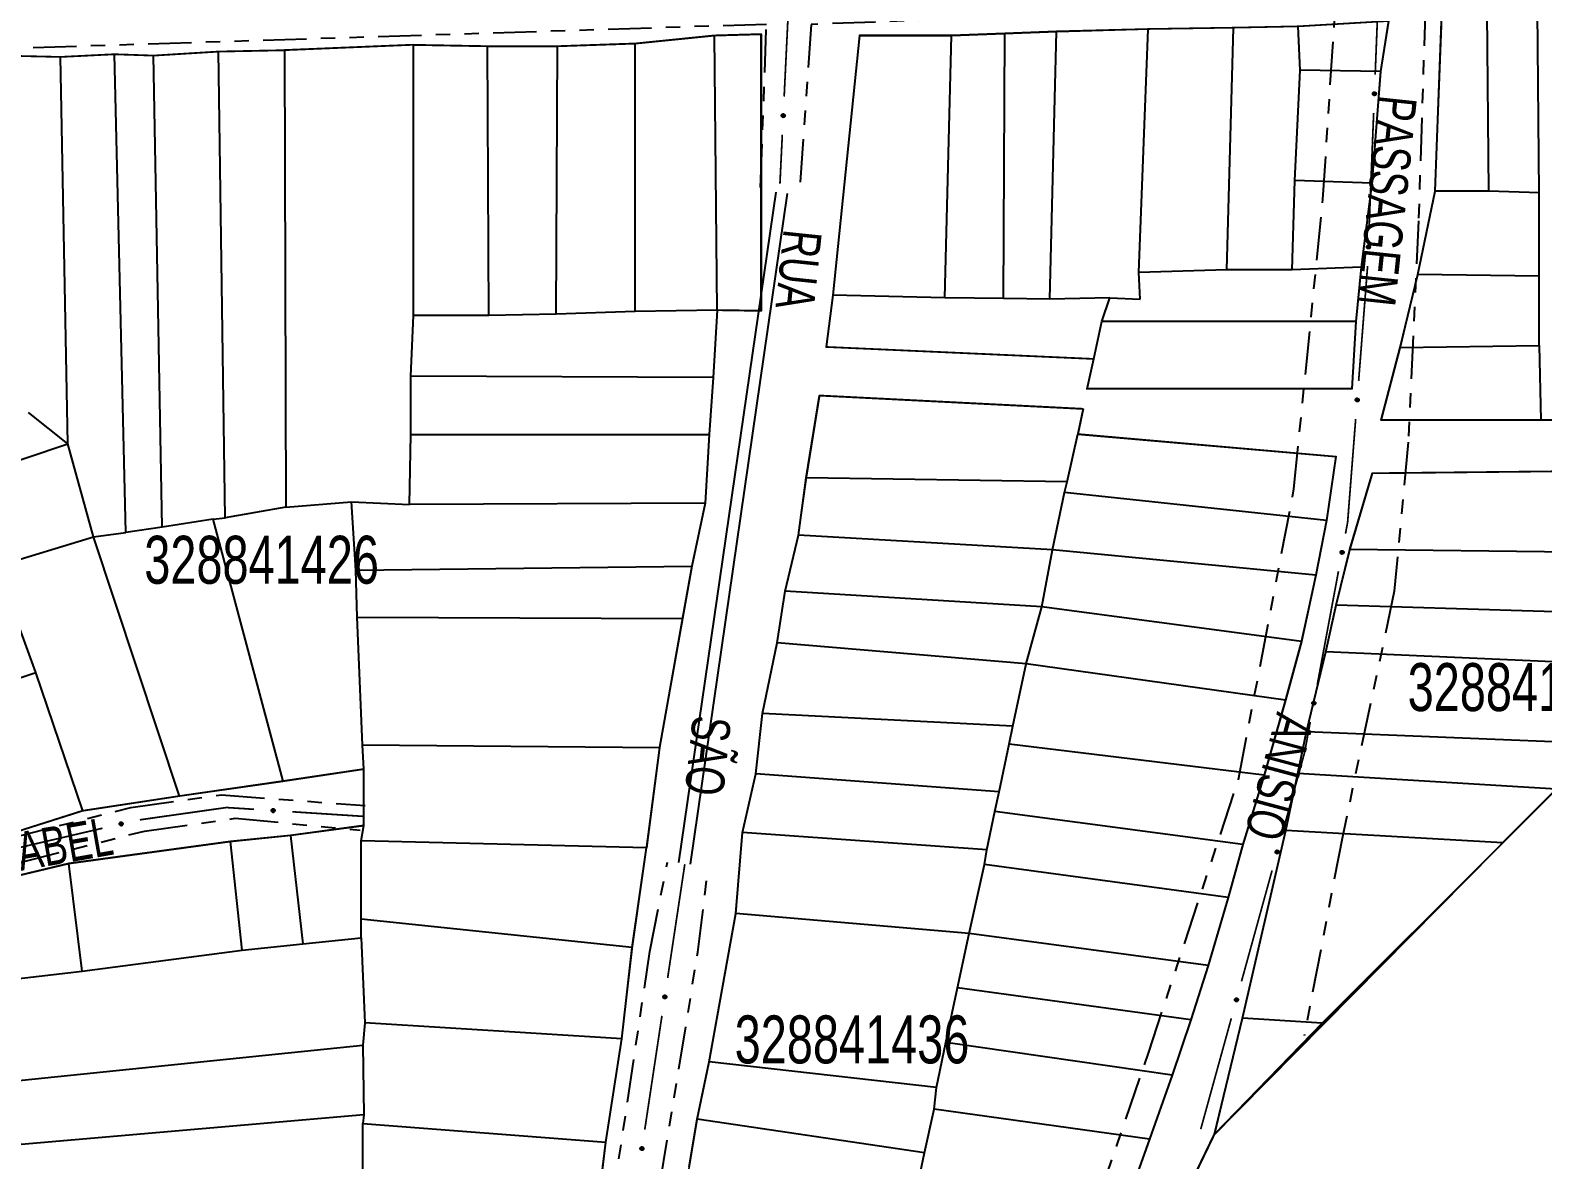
# Model space of a CAD drawing. Extents: x 203604 to 204690, y 4848469 to 4850418.
# Drawn here: x 204160.6 to 204318.4, y 4849406.6 to 4849524.5 of the extents above; entities that cross this region are included whole.
import ezdxf

# ---------------------------------------------------------------- set-up
doc = ezdxf.new("R2010")
doc.units = 0
doc.header["$LTSCALE"] = 1.5
doc.header["$MEASUREMENT"] = 0
doc.linetypes.add('TRACO_25', pattern=[8, 3, -1, 1, -1, 1, -1])
for name, color, linetype in [('CD_MALHA_LOTES', 7, 'CONTINUOUS'), ('CD_TXT_QUADRA', 2, 'CONTINUOUS'), ('RU-QUADRA', 210, 'CONTINUOUS'), ('SV-EIXO-RUA-N-PAV', 6, 'CONTINUOUS'), ('SV-ESTIVAS', 7, 'CONTINUOUS'), ('SV-RUA-NAO-PAV', 7, 'CONTINUOUS'), ('SV-TXT-VIA-ATUAL', 250, 'CONTINUOUS')]:
    doc.layers.add(name, color=color, linetype=linetype)
doc.styles.add('ARIAL', font='ARIAL.SHX')

msp = doc.modelspace()

# ---------------------------------------------------------------- linework, layer by layer
at = {"layer": 'CD_MALHA_LOTES', "linetype": 'Continuous', "flags": 128}
for points in [[(204302.282291, 4849525.419449), (204301.449687, 4849520.146289)], [(204307.134623, 4849507.663181), (204307.858702, 4849526.308206)], [(204312.746233, 4849507.663181), (204312.565213, 4849526.308206)], [(204317.995803, 4849507.482161), (204317.814783, 4849526.489225)], [(204223.737998, 4849523.077751), (204232.009532, 4849523.918924)], [(204232.009532, 4849523.918924), (204236.846277, 4849524.059119)], [(204232.289923, 4849495.248944), (204232.009532, 4849523.918924)], [(204236.846277, 4849524.059119), (204236.846277, 4849495.178846)], [(204247.122265, 4849523.893008), (204244.346917, 4849496.833373)], [(204256.697213, 4849523.893008), (204247.122265, 4849523.893008)], [(204256.003376, 4849496.555838), (204256.697213, 4849523.893008)], [(204262.25971, 4849524.104242), (204256.697213, 4849523.893008)], [(204262.135406, 4849496.478217), (204262.25971, 4849524.104242)], [(204267.659834, 4849524.30931), (204262.25971, 4849524.104242)], [(204266.965998, 4849496.41707), (204267.659834, 4849524.30931)], [(204277.234782, 4849524.586845), (204267.659834, 4849524.30931)], [(204276.263411, 4849499.192418), (204277.234782, 4849524.586845)], [(204285.422057, 4849499.469952), (204286.115894, 4849524.725612)], [(204293.054262, 4849520.285057), (204292.846111, 4849524.86438)], [(204173.47791, 4849521.815991), (204180.277392, 4849522.236578)], [(204180.277392, 4849522.236578), (204187.146971, 4849522.376773)], [(204180.978369, 4849473.588738), (204180.277392, 4849522.236578)], [(204200.60574, 4849522.937555), (204187.146971, 4849522.376773)], [(204187.146971, 4849522.376773), (204187.287167, 4849474.710302)], [(204200.60574, 4849494.688162), (204200.60574, 4849522.937555)], [(204200.60574, 4849522.937555), (204208.316492, 4849522.79736)], [(204208.456688, 4849494.688162), (204208.316492, 4849522.79736)], [(204208.316492, 4849522.79736), (204215.606658, 4849522.79736)], [(204215.466463, 4849494.828357), (204215.606658, 4849522.79736)], [(204215.606658, 4849522.79736), (204223.737998, 4849523.077751)], [(204223.737998, 4849495.108748), (204223.737998, 4849523.077751)], [(204157.635818, 4849521.815991), (204163.80442, 4849521.675796)], [(204163.80442, 4849521.675796), (204169.41224, 4849521.956187)], [(204164.575495, 4849481.299491), (204163.80442, 4849521.675796)], [(204170.603902, 4849472.046588), (204169.41224, 4849521.956187)], [(204169.41224, 4849521.956187), (204173.47791, 4849521.815991)], [(204174.389181, 4849472.60737), (204173.47791, 4849521.815991)], [(204292.499192, 4849508.767366), (204293.054262, 4849520.285057)], [(204301.449687, 4849520.146289), (204293.054262, 4849520.285057)], [(204301.449687, 4849520.146289), (204300.547699, 4849508.489831)], [(204292.221658, 4849499.469952), (204292.499192, 4849508.767366)], [(204300.547699, 4849508.489831), (204292.499192, 4849508.767366)], [(204300.547699, 4849508.489831), (204299.43756, 4849499.747487)], [(204305.324427, 4849498.974237), (204307.134623, 4849507.663181)], [(204312.746233, 4849507.663181), (204307.134623, 4849507.663181)], [(204317.995803, 4849507.482161), (204312.746233, 4849507.663181)], [(204317.995803, 4849498.793217), (204317.995803, 4849507.482161)], [(204285.422057, 4849499.469952), (204276.263411, 4849499.192418)], [(204276.402178, 4849496.41707), (204276.263411, 4849499.192418)], [(204292.221658, 4849499.469952), (204285.422057, 4849499.469952)], [(204299.43756, 4849499.747487), (204292.221658, 4849499.469952)], [(204299.43756, 4849499.747487), (204298.882491, 4849494.058025)], [(204303.51423, 4849491.371411), (204305.324427, 4849498.974237)], [(204317.995803, 4849498.793217), (204305.324427, 4849498.974237)], [(204317.995803, 4849491.552431), (204317.995803, 4849498.793217)], [(204244.346917, 4849496.833373), (204243.653081, 4849491.421445)], [(204256.003376, 4849496.555838), (204244.346917, 4849496.833373)], [(204262.135406, 4849496.478217), (204256.003376, 4849496.555838)], [(204266.965998, 4849496.41707), (204262.135406, 4849496.478217)], [(204273.210529, 4849496.555838), (204266.965998, 4849496.41707)], [(204272.377925, 4849494.058025), (204273.210529, 4849496.555838)], [(204273.210529, 4849496.555838), (204276.402178, 4849496.41707)], [(204200.325349, 4849488.379364), (204200.60574, 4849494.688162)], [(204208.456688, 4849494.688162), (204200.60574, 4849494.688162)], [(204215.466463, 4849494.828357), (204208.456688, 4849494.688162)], [(204223.737998, 4849495.108748), (204215.466463, 4849494.828357)], [(204232.289923, 4849495.248944), (204223.737998, 4849495.108748)], [(204232.289923, 4849495.248944), (204231.869337, 4849488.239168)], [(204236.846277, 4849495.178846), (204232.289923, 4849495.248944)], [(204271.54532, 4849490.172539), (204272.377925, 4849494.058025)], [(204298.882491, 4849494.058025), (204272.377925, 4849494.058025)], [(204298.882491, 4849494.058025), (204298.466189, 4849487.050273)], [(204243.653081, 4849491.421445), (204271.54532, 4849490.172539)], [(204301.523014, 4849483.768586), (204303.51423, 4849491.371411)], [(204303.51423, 4849491.371411), (204317.995803, 4849491.552431)], [(204317.995803, 4849491.552431), (204318.176822, 4849483.768586)], [(204270.851484, 4849487.050273), (204271.54532, 4849490.172539)], [(204200.325349, 4849482.28086), (204200.325349, 4849488.379364)], [(204231.869337, 4849488.239168), (204200.325349, 4849488.379364)], [(204231.869337, 4849488.239168), (204231.44875, 4849482.28086)], [(204241.57157, 4849477.75286), (204242.959244, 4849486.356437)], [(204242.959244, 4849486.356437), (204270.435182, 4849484.968763)], [(204298.466189, 4849487.050273), (204270.851484, 4849487.050273)], [(204164.575495, 4849481.299491), (204160.439728, 4849484.594085)], [(204270.435182, 4849484.968763), (204269.880112, 4849482.332183)], [(204318.176822, 4849483.768586), (204301.523014, 4849483.768586)], [(204325.598628, 4849483.949605), (204318.176822, 4849483.768586)], [(204123.638409, 4849467.560332), (204164.575495, 4849481.299491)], [(204167.23921, 4849471.626001), (204164.575495, 4849481.299491)], [(204200.185153, 4849474.990693), (204200.325349, 4849482.28086)], [(204200.325349, 4849482.28086), (204231.44875, 4849482.28086)], [(204231.44875, 4849482.28086), (204231.028164, 4849475.130889)], [(204268.769973, 4849477.336558), (204269.880112, 4849482.332183)], [(204269.880112, 4849482.332183), (204296.80098, 4849479.973138)], [(204296.80098, 4849479.973138), (204295.829609, 4849473.312305)], [(204298.26466, 4849470.282621), (204300.617915, 4849478.247486)], [(204300.617915, 4849478.247486), (204353.294636, 4849478.790545)], [(204240.738966, 4849471.785864), (204241.57157, 4849477.75286)], [(204268.769973, 4849477.336558), (204241.57157, 4849477.75286)], [(204268.492438, 4849476.226419), (204268.769973, 4849477.336558)], [(204187.287167, 4849474.710302), (204194.156746, 4849475.271084)], [(204194.577333, 4849468.121114), (204194.156746, 4849475.271084)], [(204194.156746, 4849475.271084), (204200.185153, 4849474.990693)], [(204231.028164, 4849475.130889), (204200.185153, 4849474.990693)], [(204231.028164, 4849475.130889), (204229.626209, 4849468.5417)], [(204267.243532, 4849470.259423), (204268.492438, 4849476.226419)], [(204295.829609, 4849473.312305), (204268.492438, 4849476.226419)], [(204179.71661, 4849473.448543), (204174.389181, 4849472.60737)], [(204179.71661, 4849473.448543), (204180.978369, 4849473.588738)], [(204187.006776, 4849446.11042), (204179.71661, 4849473.448543)], [(204187.287167, 4849474.710302), (204180.978369, 4849473.588738)], [(204295.829609, 4849473.312305), (204294.71947, 4849467.622843)], [(204157.145134, 4849468.5417), (204167.23921, 4849471.626001)], [(204167.23921, 4849471.626001), (204170.603902, 4849472.046588)], [(204176.211722, 4849444.568269), (204167.23921, 4849471.626001)], [(204174.389181, 4849472.60737), (204170.603902, 4849472.046588)], [(204239.351292, 4849465.957634), (204240.738966, 4849471.785864)], [(204267.243532, 4849470.259423), (204240.738966, 4849471.785864)], [(204266.133393, 4849464.292426), (204267.243532, 4849470.259423)], [(204294.71947, 4849467.622843), (204267.243532, 4849470.259423)], [(204296.816503, 4849464.489992), (204298.26466, 4849470.282621)], [(204344.605693, 4849469.739562), (204298.26466, 4849470.282621)], [(204161.210803, 4849457.466256), (204157.145134, 4849468.5417)], [(204194.577333, 4849468.121114), (204229.626209, 4849468.5417)], [(204229.626209, 4849468.5417), (204228.64484, 4849463.074076)], [(204194.717528, 4849463.214271), (204194.577333, 4849468.121114)], [(204294.71947, 4849467.622843), (204293.193029, 4849460.684475)], [(204238.518688, 4849460.545707), (204239.351292, 4849465.957634)], [(204266.133393, 4849464.292426), (204239.351292, 4849465.957634)], [(204264.499063, 4849458.377656), (204266.133393, 4849464.292426)], [(204293.193029, 4849460.684475), (204266.133393, 4849464.292426)], [(204295.730385, 4849459.602461), (204296.816503, 4849464.489992)], [(204337.907965, 4849463.222854), (204296.816503, 4849464.489992)], [(204194.717528, 4849463.214271), (204228.64484, 4849463.074076)], [(204195.27831, 4849449.895698), (204194.717528, 4849463.214271)], [(204228.64484, 4849463.074076), (204226.261517, 4849449.615307)], [(204293.193029, 4849460.684475), (204291.527821, 4849454.578711)], [(204236.992247, 4849453.191037), (204238.518688, 4849460.545707)], [(204264.499063, 4849458.377656), (204238.518688, 4849460.545707)], [(204293.739168, 4849451.275557), (204295.730385, 4849459.602461)], [(204332.839415, 4849457.973284), (204295.730385, 4849459.602461)], [(204137.657959, 4849449.615307), (204161.210803, 4849457.466256)], [(204166.117646, 4849443.026119), (204161.210803, 4849457.466256)], [(204263.116158, 4849451.846436), (204264.499063, 4849458.377656)], [(204291.527821, 4849454.578711), (204264.499063, 4849458.377656)], [(204291.527821, 4849454.578711), (204289.307543, 4849446.738355)], [(204236.29841, 4849446.877122), (204236.992247, 4849453.191037)], [(204263.116158, 4849451.846436), (204236.992247, 4849453.191037)], [(204262.724609, 4849449.997218), (204263.116158, 4849451.846436)], [(204292.83407, 4849446.931085), (204293.739168, 4849451.275557)], [(204324.51251, 4849450.008419), (204293.739168, 4849451.275557)], [(204195.418506, 4849447.372179), (204195.27831, 4849449.895698)], [(204195.27831, 4849449.895698), (204226.261517, 4849449.615307)], [(204226.261517, 4849449.615307), (204224.895878, 4849439.176186)], [(204261.670554, 4849445.0191), (204262.724609, 4849449.997218)], [(204289.307543, 4849446.738355), (204262.724609, 4849449.997218)], [(204195.418506, 4849447.372179), (204187.006776, 4849446.11042)], [(204195.430719, 4849441.478152), (204195.418506, 4849447.372179)], [(204234.910737, 4849440.771358), (204236.29841, 4849446.877122)], [(204261.670554, 4849445.0191), (204236.29841, 4849446.877122)], [(204289.307543, 4849446.738355), (204287.087265, 4849439.522452)], [(204291.566932, 4849440.957436), (204292.83407, 4849446.931085)], [(204319.805999, 4849445.301908), (204292.83407, 4849446.931085)], [(204187.006776, 4849446.11042), (204176.211722, 4849444.568269)], [(204261.236823, 4849442.970662), (204261.670554, 4849445.0191)], [(204319.805999, 4849445.301908), (204314.19439, 4849439.690299)], [(204176.211722, 4849444.568269), (204166.117646, 4849443.026119)], [(204166.117646, 4849443.026119), (204154.621615, 4849439.381036)], [(204260.385573, 4849438.950357), (204261.236823, 4849442.970662)], [(204287.087265, 4849439.522452), (204261.236823, 4849442.970662)], [(204187.788193, 4849440.465287), (204181.526847, 4849439.820736)], [(204195.430719, 4849441.478152), (204187.788193, 4849440.465287)], [(204187.788193, 4849440.465287), (204189.077294, 4849429.139616)], [(204195.154483, 4849439.912815), (204195.430719, 4849441.478152)], [(204234.2169, 4849432.306549), (204234.910737, 4849440.771358)], [(204260.385573, 4849438.950357), (204234.910737, 4849440.771358)], [(204287.041441, 4849421.407313), (204291.566932, 4849440.957436)], [(204314.19439, 4849439.690299), (204291.566932, 4849440.957436)], [(204181.526847, 4849439.820736), (204164.676459, 4849437.518771)], [(204182.723869, 4849428.495066), (204181.526847, 4849439.820736)], [(204224.895878, 4849439.176186), (204195.154483, 4849439.912815)], [(204195.154483, 4849431.717818), (204195.154483, 4849439.912815)], [(204223.42262, 4849428.771302), (204224.895878, 4849439.176186)], [(204260.166397, 4849437.440941), (204260.385573, 4849438.950357)], [(204287.087265, 4849439.522452), (204285.560824, 4849433.971757)], [(204314.19439, 4849439.690299), (204295.368345, 4849420.864254)], [(204164.676459, 4849437.518771), (204143.452337, 4849432.454447)], [(204166.057638, 4849426.285179), (204164.676459, 4849437.518771)], [(204258.542116, 4849430.244034), (204260.166397, 4849437.440941)], [(204285.560824, 4849433.971757), (204260.166397, 4849437.440941)], [(204285.560824, 4849433.971757), (204283.479314, 4849426.894622)], [(204231.441553, 4849416.833988), (204234.2169, 4849432.306549)], [(204258.542116, 4849430.244034), (204234.2169, 4849432.306549)], [(204223.42262, 4849428.771302), (204195.154483, 4849431.717818)], [(204195.154483, 4849429.784167), (204195.154483, 4849431.717818)], [(204182.723869, 4849428.495066), (204189.077294, 4849429.139616)], [(204189.077294, 4849429.139616), (204195.154483, 4849429.784167)], [(204195.154483, 4849429.784167), (204195.522797, 4849420.89858)], [(204257.335538, 4849424.545575), (204258.542116, 4849430.244034)], [(204283.479314, 4849426.894622), (204258.542116, 4849430.244034)], [(204166.057638, 4849426.285179), (204182.723869, 4849428.495066)], [(204222.317676, 4849419.241164), (204223.42262, 4849428.771302)], [(204147.164686, 4849424.105691), (204166.057638, 4849426.285179)], [(204283.479314, 4849426.894622), (204281.675338, 4849421.20516)], [(204256.12896, 4849418.847117), (204257.335538, 4849424.545575)], [(204281.675338, 4849421.20516), (204257.335538, 4849424.545575)], [(204281.675338, 4849421.20516), (204279.732595, 4849415.446314)], [(204284.145126, 4849409.278996), (204287.041441, 4849421.407313)], [(204295.368345, 4849420.864254), (204287.041441, 4849421.407313)], [(204195.522797, 4849420.89858), (204195.33864, 4849418.596614)], [(204222.317676, 4849419.241164), (204195.522797, 4849420.89858)], [(204295.368345, 4849420.864254), (204284.145126, 4849409.278996)], [(204150.634469, 4849413.992683), (204195.33864, 4849418.596614)], [(204195.33864, 4849418.596614), (204195.430719, 4849411.322403)], [(204220.660261, 4849408.467966), (204222.317676, 4849419.241164)], [(204255.13913, 4849414.172321), (204256.12896, 4849418.847117)], [(204279.732595, 4849415.446314), (204256.12896, 4849418.847117)], [(204230.192646, 4849410.866991), (204231.441553, 4849416.833988)], [(204255.13913, 4849414.172321), (204231.441553, 4849416.833988)], [(204279.732595, 4849415.446314), (204277.37355, 4849408.785481)], [(204254.899902, 4849411.915003), (204255.13913, 4849414.172321)], [(204253.900195, 4849407.341874), (204254.899902, 4849411.915003)], [(204277.37355, 4849408.785481), (204254.899902, 4849411.915003)], [(204195.430719, 4849411.322403), (204152.844356, 4849407.639258)], [(204195.430719, 4849411.322403), (204195.33864, 4849410.401617)], [(204195.33864, 4849410.401617), (204220.660261, 4849408.467966)], [(204195.33864, 4849401.101676), (204195.33864, 4849410.401617)], [(204229.360042, 4849405.871366), (204230.192646, 4849410.866991)], [(204253.900195, 4849407.341874), (204230.192646, 4849410.866991)], [(204239.332727, 4849352.935352), (204242.600338, 4849352.330461), (204249.888423, 4849359.618545), (204260.540239, 4849370.270361), (204273.434543, 4849387.089018), (204284.145126, 4849409.278996)], [(204277.37355, 4849408.785481), (204274.875737, 4849401.847113)], [(204219.463239, 4849398.431396), (204220.660261, 4849408.467966)], [(204253.469556, 4849405.37193), (204253.900195, 4849407.341874)]]:
    msp.add_lwpolyline(points, dxfattribs=at)
at = {"layer": 'RU-QUADRA', "linetype": 'Continuous'}
msp.add_lwpolyline([(204270.851484, 4849487.050273, 0.18, 0.18, 0), (204271.54532, 4849490.172539, 0.18, 0.18, 0), (204243.653081, 4849491.421445, 0.18, 0.18, 0), (204244.346917, 4849496.833373, 0.18, 0.18, 0), (204247.122265, 4849523.893008, 0.18, 0.18, 0), (204256.697213, 4849523.893008, 0.18, 0.18, 0), (204267.659834, 4849524.30931, 0.18, 0.18, 0), (204277.234782, 4849524.586845, 0.18, 0.18, 0), (204286.115894, 4849524.725612, 0.18, 0.18, 0), (204292.846111, 4849524.86438, 0.18, 0.18, 0), (204302.282291, 4849525.419449, 0.18, 0.18, 0), (204301.449687, 4849520.146289, 0.18, 0.18, 0), (204300.547699, 4849508.489831, 0.18, 0.18, 0), (204299.43756, 4849499.747487, 0.18, 0.18, 0), (204298.882491, 4849494.058025, 0.18, 0.18, 0), (204298.466189, 4849487.050273, 0.18, 0.18, 0)], format="xyseb", close=True, dxfattribs=at)
at = {"layer": 'RU-QUADRA', "linetype": 'Continuous', "const_width": 0.18, "flags": 128}
for points in [[(204358.725226, 4849484.130625), (204353.656676, 4849484.311645), (204344.062634, 4849483.949605), (204338.813064, 4849483.949605), (204333.744513, 4849483.949605), (204325.598628, 4849483.949605), (204318.176822, 4849483.768586), (204301.523014, 4849483.768586), (204303.51423, 4849491.371411), (204305.324427, 4849498.974237), (204307.134623, 4849507.663181), (204307.858702, 4849526.308206)], [(204219.463239, 4849398.431396), (204220.660261, 4849408.467966), (204222.317676, 4849419.241164), (204223.42262, 4849428.771302), (204224.895878, 4849439.176186), (204226.261517, 4849449.615307), (204228.64484, 4849463.074076), (204229.626209, 4849468.5417), (204231.028164, 4849475.130889), (204231.44875, 4849482.28086), (204231.869337, 4849488.239168), (204232.289923, 4849495.248944), (204236.846277, 4849495.178846), (204236.846277, 4849524.059119), (204232.009532, 4849523.918924), (204223.737998, 4849523.077751), (204215.606658, 4849522.79736), (204208.316492, 4849522.79736), (204200.60574, 4849522.937555), (204187.146971, 4849522.376773), (204180.277392, 4849522.236578), (204173.47791, 4849521.815991), (204169.41224, 4849521.956187), (204163.80442, 4849521.675796), (204157.635818, 4849521.815991)], [(204270.435182, 4849484.968763), (204269.880112, 4849482.332183), (204296.80098, 4849479.973138), (204295.829609, 4849473.312305), (204294.71947, 4849467.622843), (204293.193029, 4849460.684475), (204291.527821, 4849454.578711), (204289.307543, 4849446.738355), (204287.087265, 4849439.522452), (204285.560824, 4849433.971757), (204283.479314, 4849426.894622), (204281.675338, 4849421.20516), (204279.732595, 4849415.446314), (204277.37355, 4849408.785481), (204274.875737, 4849401.847113), (204272.399493, 4849395.224509), (204268.303802, 4849388.472153), (204261.551446, 4849379.616604), (204255.906033, 4849372.200082), (204245.722152, 4849359.691619), (204243.286876, 4849358.031204), (204241.294378, 4849358.252593), (204231.44258, 4849359.691619), (204221.590782, 4849361.462729)], [(204284.145126, 4849409.278996), (204287.041441, 4849421.407313), (204291.566932, 4849440.957436), (204292.83407, 4849446.931085), (204293.739168, 4849451.275557), (204295.730385, 4849459.602461), (204296.816503, 4849464.489992), (204298.26466, 4849470.282621), (204300.617915, 4849478.247486), (204353.294636, 4849478.790545)], [(204142.704997, 4849435.595757), (204166.117646, 4849443.026119), (204176.211722, 4849444.568269), (204187.006776, 4849446.11042), (204195.418506, 4849447.372179), (204195.430719, 4849441.478152), (204187.788193, 4849440.465287), (204181.526847, 4849439.820736), (204164.676459, 4849437.518771), (204143.452337, 4849432.454447)]]:
    msp.add_lwpolyline(points, dxfattribs=at)
at = {"layer": 'RU-QUADRA', "linetype": 'Continuous'}
for points in [[(204221.590782, 4849361.462729, 0.18, 0.18, 0), (204225.797167, 4849386.147571, 0.18, 0.18, 0), (204227.417299, 4849395.325047, 0.18, 0.18, 0), (204229.360042, 4849405.871366, 0.18, 0.18, 0), (204230.192646, 4849410.866991, 0.18, 0.18, 0), (204231.441553, 4849416.833988, 0.18, 0.18, 0), (204234.2169, 4849432.306549, 0.18, 0.18, 0), (204234.910737, 4849440.771358, 0.18, 0.18, 0), (204236.29841, 4849446.877122, 0.18, 0.18, 0), (204236.992247, 4849453.191037, 0.18, 0.18, 0), (204238.518688, 4849460.545707, 0.18, 0.18, 0), (204239.351292, 4849465.957634, 0.18, 0.18, 0), (204240.738966, 4849471.785864, 0.18, 0.18, 0), (204241.57157, 4849477.75286, 0.18, 0.18, 0), (204242.959244, 4849486.356437, 0.18, 0.18, 0), (204270.435182, 4849484.968763, 0.18, 0.18, 0)], [(204319.805999, 4849445.301908, 0.18, 0.18, 0), (204314.19439, 4849439.690299, 0.18, 0.18, 0)], [(204314.19439, 4849439.690299, 0.18, 0.18, 0), (204284.145126, 4849409.278996, 0.18, 0.18, 0)], [(204284.145126, 4849409.278996, 0.18, 0.18, 0), (204273.434543, 4849387.089018, 0.18, 0.18, 0), (204260.540239, 4849370.270361, 0.18, 0.18, 0), (204249.888423, 4849359.618545, 0.18, 0.18, 0), (204242.600338, 4849352.330461, 0.18, 0.18, 0), (204239.332727, 4849352.935352, 0.18, 0.18, 0)]]:
    msp.add_lwpolyline(points, format="xyseb", dxfattribs=at)
at = {"layer": 'SV-EIXO-RUA-N-PAV', "const_width": 0.18}
for points in [[(204239.84, 4849529.53), (204239.259759, 4849517.544037)], [(204301.14, 4849526.04), (204300.893603, 4849519.832689)], [(204300.734949, 4849515.835837), (204300.258988, 4849503.84528)], [(204239.066345, 4849513.548715), (204238.824578, 4849508.554564)], [(204238.824578, 4849508.554564), (204238.82, 4849508.46)], [(204300.1, 4849499.84), (204299.168994, 4849487.88463)], [(204300.100335, 4849499.848427), (204300.1, 4849499.84)], [(204298.85844, 4849483.896703), (204298.082056, 4849473.926887)], [(204298.02, 4849473.13), (204297.799347, 4849471.949749)], [(204298.082056, 4849473.926887), (204298.02, 4849473.13)], [(204297.064264, 4849468.017872), (204294.859015, 4849456.222243)], [(204294.123932, 4849452.290366), (204293.57262, 4849449.341459)], [(204293.52, 4849449.06), (204291.204424, 4849440.659639)], [(204293.57262, 4849449.341459), (204293.52, 4849449.06)], [(204172.070497, 4849442.088331), (204180.98118, 4849443.353135)], [(204180.98118, 4849443.353135), (204181.1, 4849443.37)], [(204181.1, 4849443.37), (204183.974014, 4849443.184579)], [(204187.965715, 4849442.92705), (204194.951192, 4849442.476373)], [(204194.951192, 4849442.476373), (204195.36, 4849442.45)], [(204159.51, 4849439.19), (204168.169463, 4849441.209597)], [(204228.9, 4849437.46), (204227.110022, 4849425.594252)], [(204290.141461, 4849436.803461), (204286.952572, 4849425.234927)], [(204226.513362, 4849421.639003), (204224.723384, 4849409.773255)], [(204285.889609, 4849421.378749), (204282.70072, 4849409.810215)]]:
    msp.add_lwpolyline(points, dxfattribs=at)
at = {"layer": 'SV-EIXO-RUA-N-PAV'}
for points in [[(204300.929969, 4849517.973464), (204300.963659, 4849517.93801), (204300.985364, 4849517.90065), (204300.994499, 4849517.864279), (204300.99419, 4849517.830034), (204300.989929, 4849517.795036), (204300.977847, 4849517.760698), (204300.955996, 4849517.725557), (204300.920668, 4849517.691511), (204300.880935, 4849517.671792), (204300.845756, 4849517.660929), (204300.810029, 4849517.659194), (204300.7761, 4849517.663904), (204300.740846, 4849517.677633), (204300.705451, 4849517.700125), (204300.672076, 4849517.736477), (204300.651048, 4849517.77325), (204300.643137, 4849517.808662), (204300.64162, 4849517.84459), (204300.646399, 4849517.880268), (204300.658453, 4849517.913907), (204300.681163, 4849517.949504), (204300.717479, 4849517.981969), (204300.753916, 4849518.003361), (204300.789207, 4849518.011768), (204300.824613, 4849518.012464), (204300.859768, 4849518.008617), (204300.894791, 4849517.997909), (204300.929969, 4849517.973464)], [(204239.279951, 4849515.684566), (204239.313332, 4849515.64882), (204239.334711, 4849515.611272), (204239.343529, 4849515.574823), (204239.342923, 4849515.540582), (204239.338357, 4849515.505622), (204239.325977, 4849515.471391), (204239.303821, 4849515.436441), (204239.268198, 4849515.402704), (204239.228295, 4849515.383331), (204239.193023, 4849515.372774), (204239.157283, 4849515.371351), (204239.123395, 4849515.376355), (204239.088263, 4849515.39039), (204239.053064, 4849515.413189), (204239.020007, 4849515.44983), (204238.999299, 4849515.486785), (204238.991696, 4849515.522264), (204238.990493, 4849515.558204), (204238.995582, 4849515.59384), (204239.007927, 4849515.627372), (204239.030946, 4849515.66277), (204239.067543, 4849515.694918), (204239.104165, 4849515.715992), (204239.139528, 4849515.724092), (204239.174938, 4849515.72448), (204239.210059, 4849515.720327), (204239.244987, 4849515.709315), (204239.279951, 4849515.684566)], [(204300.295354, 4849501.986055), (204300.329044, 4849501.950601), (204300.35075, 4849501.91324), (204300.359884, 4849501.87687), (204300.359576, 4849501.842625), (204300.355314, 4849501.807626), (204300.343233, 4849501.773288), (204300.321382, 4849501.738148), (204300.286054, 4849501.704102), (204300.24632, 4849501.684382), (204300.211142, 4849501.673519), (204300.175415, 4849501.671785), (204300.141485, 4849501.676494), (204300.106232, 4849501.690223), (204300.070836, 4849501.712715), (204300.037461, 4849501.749067), (204300.016433, 4849501.78584), (204300.008522, 4849501.821252), (204300.007006, 4849501.85718), (204300.011785, 4849501.892859), (204300.023838, 4849501.926497), (204300.046548, 4849501.962095), (204300.082864, 4849501.99456), (204300.119301, 4849502.015951), (204300.154593, 4849502.024358), (204300.189998, 4849502.025054), (204300.225153, 4849502.021207), (204300.260176, 4849502.010499), (204300.295354, 4849501.986055)], [(204299.134621, 4849486.025367), (204299.166938, 4849485.988657), (204299.187207, 4849485.950498), (204299.194951, 4849485.913806), (204299.193341, 4849485.879598), (204299.187751, 4849485.844787), (204299.174372, 4849485.810933), (204299.151201, 4849485.776649), (204299.114603, 4849485.743972), (204299.074148, 4849485.725777), (204299.038582, 4849485.71626), (204299.002815, 4849485.715886), (204298.969089, 4849485.721882), (204298.934383, 4849485.736942), (204298.899869, 4849485.760764), (204298.867901, 4849485.798359), (204298.848287, 4849485.835905), (204298.841728, 4849485.871592), (204298.841579, 4849485.907552), (204298.847712, 4849485.943023), (204298.861036, 4849485.976179), (204298.885083, 4849486.010887), (204298.922608, 4849486.041947), (204298.959832, 4849486.061937), (204298.995418, 4849486.068996), (204299.030824, 4849486.068345), (204299.065807, 4849486.063163), (204299.100398, 4849486.051132), (204299.134621, 4849486.025367)], [(204297.566415, 4849470.104815), (204297.594623, 4849470.06486), (204297.610696, 4849470.024754), (204297.614474, 4849469.987444), (204297.609216, 4849469.953604), (204297.599937, 4849469.91959), (204297.583016, 4849469.88736), (204297.556312, 4849469.85575), (204297.516431, 4849469.827172), (204297.474263, 4849469.813407), (204297.437884, 4849469.807746), (204297.402281, 4849469.811197), (204297.36939, 4849469.820765), (204297.336493, 4849469.839448), (204297.304722, 4849469.866823), (204297.276957, 4849469.90762), (204297.261469, 4849469.947048), (204297.258762, 4849469.983232), (204297.262459, 4849470.019002), (204297.272348, 4849470.053614), (204297.28914, 4849470.085155), (204297.31676, 4849470.117093), (204297.35739, 4849470.143964), (204297.396538, 4849470.159861), (204297.432674, 4849470.163075), (204297.467808, 4849470.158643), (204297.502037, 4849470.149751), (204297.535143, 4849470.13409), (204297.566415, 4849470.104815)], [(204294.626084, 4849454.377309), (204294.654292, 4849454.337354), (204294.670365, 4849454.297247), (204294.674143, 4849454.259938), (204294.668885, 4849454.226098), (204294.659606, 4849454.192084), (204294.642685, 4849454.159854), (204294.615981, 4849454.128243), (204294.5761, 4849454.099666), (204294.533932, 4849454.0859), (204294.497552, 4849454.08024), (204294.46195, 4849454.083691), (204294.429058, 4849454.093258), (204294.396161, 4849454.111942), (204294.364391, 4849454.139317), (204294.336625, 4849454.180114), (204294.321137, 4849454.219542), (204294.318431, 4849454.255725), (204294.322127, 4849454.291495), (204294.332016, 4849454.326107), (204294.348809, 4849454.357649), (204294.376428, 4849454.389587), (204294.417058, 4849454.416458), (204294.456206, 4849454.432354), (204294.492342, 4849454.435568), (204294.527476, 4849454.431136), (204294.561705, 4849454.422245), (204294.594811, 4849454.406584), (204294.626084, 4849454.377309)], [(204185.833569, 4849443.174917), (204185.869846, 4849443.20772), (204185.907732, 4849443.228494), (204185.944318, 4849443.236725), (204185.978545, 4849443.235569), (204186.013427, 4849443.230443), (204186.047455, 4849443.217515), (204186.082045, 4849443.194801), (204186.115205, 4849443.158641), (204186.133936, 4849443.118432), (204186.143925, 4849443.082995), (204186.144774, 4849443.047236), (204186.139226, 4849443.013433), (204186.124629, 4849442.978531), (204186.101268, 4849442.943703), (204186.064101, 4849442.911238), (204186.026819, 4849442.891127), (204185.991222, 4849442.884094), (204185.955267, 4849442.883467), (204185.919718, 4849442.889128), (204185.886388, 4849442.90201), (204185.851364, 4849442.925594), (204185.819808, 4849442.962703), (204185.799324, 4849442.999658), (204185.791794, 4849443.035147), (204185.791974, 4849443.070559), (204185.79669, 4849443.105608), (204185.808261, 4849443.140355), (204185.833569, 4849443.174917)], [(204169.952264, 4849441.738424), (204169.977498, 4849441.78032), (204170.007752, 4849441.811168), (204170.040391, 4849441.829634), (204170.073488, 4849441.838431), (204170.108361, 4849441.843617), (204170.144675, 4849441.841089), (204170.184357, 4849441.829355), (204170.226562, 4849441.804338), (204170.256126, 4849441.771268), (204170.275942, 4849441.740238), (204170.287102, 4849441.706255), (204170.291572, 4849441.672292), (204170.287699, 4849441.634659), (204170.275415, 4849441.594561), (204170.249232, 4849441.552731), (204170.219364, 4849441.522692), (204170.187325, 4849441.50566), (204170.153089, 4849441.494656), (204170.117423, 4849441.489788), (204170.081791, 4849441.492475), (204170.041441, 4849441.504916), (204170.000497, 4849441.531306), (204169.970197, 4849441.560754), (204169.952719, 4849441.592545), (204169.942645, 4849441.626494), (204169.937018, 4849441.661408), (204169.93804, 4849441.698017), (204169.952264, 4849441.738424)], [(204290.817247, 4849438.840812), (204290.841997, 4849438.798628), (204290.854642, 4849438.757312), (204290.855271, 4849438.719817), (204290.847187, 4849438.686539), (204290.835082, 4849438.653425), (204290.815512, 4849438.622732), (204290.786245, 4849438.593477), (204290.744103, 4849438.568353), (204290.700928, 4849438.55818), (204290.664201, 4849438.555597), (204290.629015, 4849438.562029), (204290.597044, 4849438.574327), (204290.565834, 4849438.59571), (204290.536477, 4849438.625658), (204290.512238, 4849438.668645), (204290.500119, 4849438.709235), (204290.500463, 4849438.745518), (204290.507153, 4849438.78085), (204290.519916, 4849438.814509), (204290.5393, 4849438.844527), (204290.569507, 4849438.874031), (204290.612252, 4849438.897392), (204290.652597, 4849438.909942), (204290.688876, 4849438.910107), (204290.723513, 4849438.902737), (204290.756873, 4849438.891), (204290.788546, 4849438.872612), (204290.817247, 4849438.840812)], [(204226.941973, 4849423.74228), (204226.971566, 4849423.70334), (204226.989036, 4849423.663822), (204226.994121, 4849423.626668), (204226.990053, 4849423.592664), (204226.981974, 4849423.558346), (204226.966194, 4849423.525542), (204226.940616, 4849423.493014), (204226.901762, 4849423.463054), (204226.860104, 4849423.447818), (204226.823945, 4849423.440884), (204226.788243, 4849423.443084), (204226.755036, 4849423.451491), (204226.721504, 4849423.469009), (204226.688792, 4849423.495252), (204226.659612, 4849423.53505), (204226.64275, 4849423.57391), (204226.638776, 4849423.609976), (204226.641215, 4849423.645854), (204226.649883, 4849423.680792), (204226.665558, 4849423.712903), (204226.69204, 4849423.745791), (204226.731702, 4849423.774071), (204226.770269, 4849423.791331), (204226.80627, 4849423.795811), (204226.841537, 4849423.792615), (204226.876057, 4849423.78493), (204226.909692, 4849423.77044), (204226.941973, 4849423.74228)], [(204286.565395, 4849423.416099), (204286.590145, 4849423.373916), (204286.60279, 4849423.3326), (204286.603419, 4849423.295105), (204286.595334, 4849423.261826), (204286.58323, 4849423.228712), (204286.56366, 4849423.198019), (204286.534393, 4849423.168765), (204286.492251, 4849423.14364), (204286.449076, 4849423.133468), (204286.412349, 4849423.130885), (204286.377163, 4849423.137317), (204286.345191, 4849423.149615), (204286.313981, 4849423.170997), (204286.284624, 4849423.200946), (204286.260386, 4849423.243932), (204286.248267, 4849423.284522), (204286.248611, 4849423.320805), (204286.255301, 4849423.356138), (204286.268064, 4849423.389797), (204286.287448, 4849423.419815), (204286.317655, 4849423.449318), (204286.3604, 4849423.472679), (204286.400745, 4849423.485229), (204286.437024, 4849423.485394), (204286.471661, 4849423.478025), (204286.505021, 4849423.466288), (204286.536693, 4849423.4479), (204286.565395, 4849423.416099)], [(204224.555335, 4849407.921283), (204224.584928, 4849407.882343), (204224.602398, 4849407.842825), (204224.607483, 4849407.805671), (204224.603415, 4849407.771667), (204224.595336, 4849407.737348), (204224.579556, 4849407.704545), (204224.553978, 4849407.672016), (204224.515124, 4849407.642057), (204224.473466, 4849407.62682), (204224.437307, 4849407.619887), (204224.401606, 4849407.622087), (204224.368398, 4849407.630494), (204224.334866, 4849407.648012), (204224.302155, 4849407.674255), (204224.272975, 4849407.714053), (204224.256112, 4849407.752913), (204224.252138, 4849407.788979), (204224.254577, 4849407.824857), (204224.263245, 4849407.859794), (204224.27892, 4849407.891905), (204224.305402, 4849407.924793), (204224.345065, 4849407.953073), (204224.383631, 4849407.970334), (204224.419632, 4849407.974814), (204224.454899, 4849407.971617), (204224.489419, 4849407.963932), (204224.523054, 4849407.949443), (204224.555335, 4849407.921283)]]:
    msp.add_lwpolyline(points, close=True, dxfattribs=at)
for points in [[(204300.646399, 4849517.880268), (204300.651048, 4849517.77325)], [(204300.652889, 4849517.892726), (204300.661328, 4849517.761294)], [(204300.658453, 4849517.913907), (204300.672076, 4849517.736477)], [(204300.671967, 4849517.926109), (204300.688607, 4849517.726071)], [(204300.681163, 4849517.949504), (204300.705451, 4849517.700125)], [(204300.700697, 4849517.961839), (204300.722758, 4849517.691941)], [(204300.717479, 4849517.981969), (204300.740846, 4849517.677633)], [(204300.734611, 4849517.990536), (204300.757612, 4849517.675536)], [(204300.753916, 4849518.003361), (204300.7761, 4849517.663904)], [(204300.770656, 4849518.004127), (204300.792683, 4849517.664585)], [(204300.789207, 4849518.011768), (204300.810029, 4849517.659194)], [(204300.806376, 4849518.009537), (204300.825352, 4849517.661922)], [(204300.824613, 4849518.012464), (204300.845756, 4849517.660929)], [(204300.843135, 4849518.006712), (204300.865325, 4849517.67126)], [(204300.859768, 4849518.008617), (204300.880935, 4849517.671792)], [(204300.87695, 4849517.998542), (204300.901424, 4849517.686214)], [(204300.894791, 4849517.997909), (204300.920668, 4849517.691511)], [(204300.91055, 4849517.984918), (204300.936592, 4849517.71213)], [(204300.929969, 4849517.973464), (204300.955996, 4849517.725557)], [(204300.947535, 4849517.953407), (204300.966794, 4849517.750534)], [(204300.963659, 4849517.93801), (204300.977847, 4849517.760698)], [(204300.976124, 4849517.916766), (204300.983254, 4849517.786752)], [(204300.985364, 4849517.90065), (204300.989929, 4849517.795036)], [(204238.995582, 4849515.59384), (204238.999299, 4849515.486785)], [(204239.002179, 4849515.60624), (204239.009475, 4849515.47474)], [(204239.007927, 4849515.627372), (204239.020007, 4849515.44983)], [(204239.021547, 4849515.639456), (204239.036447, 4849515.439281)], [(204239.030946, 4849515.66277), (204239.053064, 4849515.413189)], [(204239.050587, 4849515.674935), (204239.070299, 4849515.404855)], [(204239.067543, 4849515.694918), (204239.088263, 4849515.39039)], [(204239.084749, 4849515.703336), (204239.10501, 4849515.388148)], [(204239.104165, 4849515.715992), (204239.123395, 4849515.376355)], [(204239.120911, 4849515.716613), (204239.139984, 4849515.376892)], [(204239.139528, 4849515.724092), (204239.157283, 4849515.371351)], [(204239.156677, 4849515.721712), (204239.172628, 4849515.373945)], [(204239.174938, 4849515.72448), (204239.193023, 4849515.372774)], [(204239.19341, 4849515.718568), (204239.212681, 4849515.382935)], [(204239.210059, 4849515.720327), (204239.228295, 4849515.383331)], [(204239.227153, 4849515.710103), (204239.248909, 4849515.397575)], [(204239.244987, 4849515.709315), (204239.268198, 4849515.402704)], [(204239.260632, 4849515.696188), (204239.284301, 4849515.423184)], [(204239.279951, 4849515.684566), (204239.303821, 4849515.436441)], [(204239.297343, 4849515.664356), (204239.314836, 4849515.461323)], [(204239.313332, 4849515.64882), (204239.325977, 4849515.471391)], [(204239.325611, 4849515.627468), (204239.33161, 4849515.497396)], [(204239.334711, 4849515.611272), (204239.338357, 4849515.505622)], [(204300.011785, 4849501.892859), (204300.016433, 4849501.78584)], [(204300.018274, 4849501.905316), (204300.026713, 4849501.773884)], [(204300.023838, 4849501.926497), (204300.037461, 4849501.749067)], [(204300.037352, 4849501.938699), (204300.053992, 4849501.738661)], [(204300.046548, 4849501.962095), (204300.070836, 4849501.712715)], [(204300.066082, 4849501.97443), (204300.088143, 4849501.704531)], [(204300.082864, 4849501.99456), (204300.106232, 4849501.690223)], [(204300.099996, 4849502.003127), (204300.122998, 4849501.688126)], [(204300.119301, 4849502.015951), (204300.141485, 4849501.676494)], [(204300.136041, 4849502.016717), (204300.158068, 4849501.677175)], [(204300.154593, 4849502.024358), (204300.175415, 4849501.671785)], [(204300.171761, 4849502.022128), (204300.190737, 4849501.674513)], [(204300.189998, 4849502.025054), (204300.211142, 4849501.673519)], [(204300.20852, 4849502.019303), (204300.23071, 4849501.683851)], [(204300.225153, 4849502.021207), (204300.24632, 4849501.684382)], [(204300.242336, 4849502.011133), (204300.266809, 4849501.698805)], [(204300.260176, 4849502.010499), (204300.286054, 4849501.704102)], [(204300.275935, 4849501.997508), (204300.301978, 4849501.724721)], [(204300.295354, 4849501.986055), (204300.321382, 4849501.738148)], [(204300.312921, 4849501.965997), (204300.33218, 4849501.763124)], [(204300.329044, 4849501.950601), (204300.343233, 4849501.773288)], [(204300.341509, 4849501.929357), (204300.348639, 4849501.799342)], [(204300.35075, 4849501.91324), (204300.355314, 4849501.807626)], [(204298.847712, 4849485.943023), (204298.848287, 4849485.835905)], [(204298.85467, 4849485.955225), (204298.858104, 4849485.823567)], [(204298.861036, 4849485.976179), (204298.867901, 4849485.798359)], [(204298.875004, 4849485.987858), (204298.884024, 4849485.787332)], [(204298.885083, 4849486.010887), (204298.899869, 4849485.760764)], [(204298.905073, 4849486.02247), (204298.916852, 4849485.751928)], [(204298.922608, 4849486.041947), (204298.934383, 4849485.736942)], [(204298.940053, 4849486.049856), (204298.951057, 4849485.734209)], [(204298.959832, 4849486.061937), (204298.969089, 4849485.721882)], [(204298.976589, 4849486.062066), (204298.985686, 4849485.721932)], [(204298.995418, 4849486.068996), (204299.002815, 4849485.715886)], [(204299.012489, 4849486.066114), (204299.01823, 4849485.718029)], [(204299.030824, 4849486.068345), (204299.038582, 4849485.71626)], [(204299.049114, 4849486.061893), (204299.058529, 4849485.72584)], [(204299.065807, 4849486.063163), (204299.074148, 4849485.725777)], [(204299.082594, 4849486.052443), (204299.095171, 4849485.73941)], [(204299.100398, 4849486.051132), (204299.114603, 4849485.743972)], [(204299.115651, 4849486.037551), (204299.1313, 4849485.76397)], [(204299.134621, 4849486.025367), (204299.151201, 4849485.776649)], [(204299.151412, 4849486.004655), (204299.162941, 4849485.801197)], [(204299.166938, 4849485.988657), (204299.174372, 4849485.810933)], [(204299.178586, 4849485.966954), (204299.180765, 4849485.836762)], [(204299.187207, 4849485.950498), (204299.187751, 4849485.844787)], [(204297.272348, 4849470.053614), (204297.261469, 4849469.947048)], [(204297.280571, 4849470.065001), (204297.269911, 4849469.933731)], [(204297.28914, 4849470.085155), (204297.276957, 4849469.90762)], [(204297.304277, 4849470.095274), (204297.291809, 4849469.894933)], [(204297.31676, 4849470.117093), (204297.304722, 4849469.866823)], [(204297.337873, 4849470.126473), (204297.320664, 4849469.856222)], [(204297.35739, 4849470.143964), (204297.336493, 4849469.839448)], [(204297.37558, 4849470.149963), (204297.352779, 4849469.834948)], [(204297.396538, 4849470.159861), (204297.36939, 4849469.820765)], [(204297.413212, 4849470.158198), (204297.385897, 4849469.81904)], [(204297.432674, 4849470.163075), (204297.402281, 4849469.811197)], [(204297.449339, 4849470.158384), (204297.417837, 4849469.81168)], [(204297.467808, 4849470.158643), (204297.437884, 4849469.807746)], [(204297.485303, 4849470.150272), (204297.45874, 4849469.815138)], [(204297.502037, 4849470.149751), (204297.474263, 4849469.813407)], [(204297.517581, 4849470.137297), (204297.496623, 4849469.824714)], [(204297.535143, 4849470.13409), (204297.516431, 4849469.827172)], [(204297.548857, 4849470.118957), (204297.53517, 4849469.845271)], [(204297.566415, 4849470.104815), (204297.556312, 4849469.85575)], [(204297.580896, 4849470.082427), (204297.570609, 4849469.878902)], [(204297.594623, 4849470.06486), (204297.583016, 4849469.88736)], [(204297.603884, 4849470.042037), (204297.592134, 4849469.912358)], [(204297.610696, 4849470.024754), (204297.599937, 4849469.91959)], [(204294.332016, 4849454.326107), (204294.321137, 4849454.219542)], [(204294.34024, 4849454.337495), (204294.329579, 4849454.206225)], [(204294.348809, 4849454.357649), (204294.336625, 4849454.180114)], [(204294.363945, 4849454.367768), (204294.351477, 4849454.167426)], [(204294.376428, 4849454.389587), (204294.364391, 4849454.139317)], [(204294.397541, 4849454.398967), (204294.380333, 4849454.128716)], [(204294.417058, 4849454.416458), (204294.396161, 4849454.111942)], [(204294.435249, 4849454.422457), (204294.412448, 4849454.107442)], [(204294.456206, 4849454.432354), (204294.429058, 4849454.093258)], [(204294.472881, 4849454.430691), (204294.445566, 4849454.091533)], [(204294.492342, 4849454.435568), (204294.46195, 4849454.083691)], [(204294.509008, 4849454.430878), (204294.477506, 4849454.084174)], [(204294.527476, 4849454.431136), (204294.497552, 4849454.08024)], [(204294.544972, 4849454.422766), (204294.518409, 4849454.087632)], [(204294.561705, 4849454.422245), (204294.533932, 4849454.0859)], [(204294.57725, 4849454.409791), (204294.556291, 4849454.097208)], [(204294.594811, 4849454.406584), (204294.5761, 4849454.099666)], [(204294.608525, 4849454.39145), (204294.594839, 4849454.117764)], [(204294.626084, 4849454.377309), (204294.615981, 4849454.128243)], [(204294.640564, 4849454.354921), (204294.630278, 4849454.151396)], [(204294.654292, 4849454.337354), (204294.642685, 4849454.159854)], [(204294.663553, 4849454.314531), (204294.651802, 4849454.184852)], [(204294.670365, 4849454.297247), (204294.659606, 4849454.192084)], [(204185.854055, 4849443.191982), (204186.057343, 4849443.206214)], [(204185.869846, 4849443.20772), (204186.047455, 4849443.217515)], [(204185.891392, 4849443.219655), (204186.021543, 4849443.223565)], [(204185.907732, 4849443.228494), (204186.013427, 4849443.230443)], [(204169.937018, 4849441.661408), (204170.256126, 4849441.771268)], [(204169.93804, 4849441.698017), (204170.226562, 4849441.804338)], [(204169.942168, 4849441.680649), (204170.23678, 4849441.787191)], [(204169.942645, 4849441.626494), (204170.275942, 4849441.740238)], [(204169.943271, 4849441.645878), (204170.260784, 4849441.75636)], [(204169.946379, 4849441.71666), (204170.202455, 4849441.814214)], [(204169.95031, 4849441.609689), (204170.280403, 4849441.720302)], [(204169.952264, 4849441.738424), (204170.184357, 4849441.829355)], [(204169.952719, 4849441.592545), (204170.287102, 4849441.706255)], [(204169.965013, 4849441.576688), (204170.286512, 4849441.6881)], [(204169.966936, 4849441.760687), (204170.157409, 4849441.833132)], [(204169.970197, 4849441.560754), (204170.291572, 4849441.672292)], [(204169.977498, 4849441.78032), (204170.144675, 4849441.841089)], [(204169.987688, 4849441.545547), (204170.285268, 4849441.65138)], [(204169.994668, 4849441.79798), (204170.118121, 4849441.839382)], [(204170.000497, 4849441.531306), (204170.287699, 4849441.634659)], [(204170.007752, 4849441.811168), (204170.108361, 4849441.843617)], [(204185.791794, 4849443.035147), (204186.144774, 4849443.047236)], [(204185.791974, 4849443.070559), (204186.143925, 4849443.082995)], [(204185.794448, 4849443.052255), (204186.142427, 4849443.062621)], [(204185.79669, 4849443.105608), (204186.133936, 4849443.118432)], [(204185.798182, 4849443.088933), (204186.134081, 4849443.102813)], [(204185.798973, 4849443.016412), (204186.138956, 4849443.030029)], [(204185.799324, 4849442.999658), (204186.139226, 4849443.013433)], [(204185.807187, 4849443.122536), (204186.120025, 4849443.139271)], [(204185.808261, 4849443.140355), (204186.115205, 4849443.158641)], [(204185.811667, 4849442.980041), (204186.12714, 4849442.99524)], [(204185.819808, 4849442.962703), (204186.124629, 4849442.978531)], [(204185.821638, 4849443.155787), (204186.094987, 4849443.175071)], [(204185.833569, 4849443.174917), (204186.082045, 4849443.194801)], [(204185.839516, 4849442.945428), (204186.109878, 4849442.960802)], [(204185.851364, 4849442.925594), (204186.101268, 4849442.943703)], [(204185.874525, 4849442.915822), (204186.074913, 4849442.927506)], [(204185.886388, 4849442.90201), (204186.064101, 4849442.911238)], [(204185.907425, 4849442.895924), (204186.039026, 4849442.901107)], [(204185.919718, 4849442.889128), (204186.026819, 4849442.891127)], [(204170.024361, 4849441.520473), (204170.278708, 4849441.61342)], [(204170.041441, 4849441.504916), (204170.275415, 4849441.594561)], [(204170.066439, 4849441.502264), (204170.254874, 4849441.571432)], [(204170.081791, 4849441.492475), (204170.249232, 4849441.552731)], [(204170.103689, 4849441.492736), (204170.228161, 4849441.535778)], [(204170.117423, 4849441.489788), (204170.219364, 4849441.522692)], [(204290.519916, 4849438.814509), (204290.500119, 4849438.709235)], [(204290.529068, 4849438.825165), (204290.507412, 4849438.695255)], [(204290.5393, 4849438.844527), (204290.512238, 4849438.668645)], [(204290.555234, 4849438.853338), (204290.525971, 4849438.654754)], [(204290.569507, 4849438.874031), (204290.536477, 4849438.625658)], [(204290.591334, 4849438.881603), (204290.551471, 4849438.613755)], [(204290.612252, 4849438.897392), (204290.565834, 4849438.59571)], [(204290.630882, 4849438.901841), (204290.581684, 4849438.589857)], [(204290.652597, 4849438.909942), (204290.597044, 4849438.574327)], [(204290.669073, 4849438.906883), (204290.613348, 4849438.571221)], [(204290.688876, 4849438.910107), (204290.629015, 4849438.562029)], [(204290.705088, 4849438.904032), (204290.644556, 4849438.561203)], [(204290.723513, 4849438.902737), (204290.664201, 4849438.555597)], [(204290.740243, 4849438.892926), (204290.685605, 4849438.561211)], [(204290.756873, 4849438.891), (204290.700928, 4849438.55818)], [(204290.771316, 4849438.877284), (204290.724159, 4849438.567568)], [(204290.788546, 4849438.872612), (204290.744103, 4849438.568353)], [(204290.800939, 4849438.856379), (204290.764297, 4849438.584812)], [(204290.817247, 4849438.840812), (204290.786245, 4849438.593477)], [(204290.829795, 4849438.817286), (204290.802438, 4849438.615346)], [(204290.841997, 4849438.798628), (204290.815512, 4849438.622732)], [(204290.849307, 4849438.775107), (204290.826698, 4849438.646875)], [(204290.854642, 4849438.757312), (204290.835082, 4849438.653425)], [(204226.649883, 4849423.680792), (204226.64275, 4849423.57391)], [(204226.657702, 4849423.692461), (204226.651655, 4849423.560897)], [(204226.665558, 4849423.712903), (204226.659612, 4849423.53505)], [(204226.680331, 4849423.723547), (204226.674901, 4849423.522891)], [(204226.69204, 4849423.745791), (204226.688792, 4849423.495252)], [(204226.712811, 4849423.755906), (204226.705096, 4849423.485217)], [(204226.731702, 4849423.774071), (204226.721504, 4849423.469009)], [(204226.749671, 4849423.780704), (204226.737938, 4849423.465083)], [(204226.770269, 4849423.791331), (204226.755036, 4849423.451491)], [(204226.786991, 4849423.790254), (204226.771594, 4849423.450347)], [(204226.80627, 4849423.795811), (204226.788243, 4849423.443084)], [(204226.823089, 4849423.791709), (204226.803773, 4849423.444112)], [(204226.841537, 4849423.792615), (204226.823945, 4849423.440884)], [(204226.859316, 4849423.784864), (204226.844529, 4849423.449004)], [(204226.876057, 4849423.78493), (204226.860104, 4849423.447818)], [(204226.892029, 4849423.773029), (204226.882052, 4849423.459903)], [(204226.909692, 4849423.77044), (204226.901762, 4849423.463054)], [(204226.923929, 4849423.755797), (204226.919855, 4849423.4818)], [(204226.941973, 4849423.74228), (204226.940616, 4849423.493014)], [(204226.95723, 4849423.720414), (204226.954092, 4849423.516654)], [(204226.971566, 4849423.70334), (204226.966194, 4849423.525542)], [(204226.981622, 4849423.680856), (204226.974429, 4849423.550845)], [(204226.989036, 4849423.663822), (204226.981974, 4849423.558346)], [(204286.268064, 4849423.389797), (204286.248267, 4849423.284522)], [(204286.277216, 4849423.400453), (204286.25556, 4849423.270543)], [(204286.287448, 4849423.419815), (204286.260386, 4849423.243932)], [(204286.303382, 4849423.428625), (204286.274119, 4849423.230041)], [(204286.317655, 4849423.449318), (204286.284624, 4849423.200946)], [(204286.339482, 4849423.456891), (204286.299619, 4849423.189042)], [(204286.3604, 4849423.472679), (204286.313981, 4849423.170997)], [(204286.37903, 4849423.477128), (204286.329832, 4849423.165144)], [(204286.400745, 4849423.485229), (204286.345191, 4849423.149615)], [(204286.417221, 4849423.48217), (204286.361496, 4849423.146508)], [(204286.437024, 4849423.485394), (204286.377163, 4849423.137317)], [(204286.453236, 4849423.47932), (204286.392704, 4849423.13649)], [(204286.471661, 4849423.478025), (204286.412349, 4849423.130885)], [(204286.48839, 4849423.468214), (204286.433753, 4849423.136498)], [(204286.505021, 4849423.466288), (204286.449076, 4849423.133468)], [(204286.519464, 4849423.452571), (204286.472306, 4849423.142856)], [(204286.536693, 4849423.4479), (204286.492251, 4849423.14364)], [(204286.549087, 4849423.431667), (204286.512445, 4849423.1601)], [(204286.565395, 4849423.416099), (204286.534393, 4849423.168765)], [(204286.577942, 4849423.392574), (204286.550585, 4849423.190634)], [(204286.590145, 4849423.373916), (204286.56366, 4849423.198019)], [(204286.597455, 4849423.350395), (204286.574846, 4849423.222162)], [(204286.60279, 4849423.3326), (204286.58323, 4849423.228712)], [(204224.263245, 4849407.859794), (204224.256112, 4849407.752913)], [(204224.271064, 4849407.871464), (204224.265017, 4849407.7399)], [(204224.27892, 4849407.891905), (204224.272975, 4849407.714053)], [(204224.293693, 4849407.902549), (204224.288263, 4849407.701894)], [(204224.305402, 4849407.924793), (204224.302155, 4849407.674255)], [(204224.326173, 4849407.934908), (204224.318458, 4849407.66422)], [(204224.345065, 4849407.953073), (204224.334866, 4849407.648012)], [(204224.363033, 4849407.959707), (204224.3513, 4849407.644086)], [(204224.383631, 4849407.970334), (204224.368398, 4849407.630494)], [(204224.400353, 4849407.969257), (204224.384956, 4849407.629349)], [(204224.419632, 4849407.974814), (204224.401606, 4849407.622087)], [(204224.436451, 4849407.970711), (204224.417135, 4849407.623115)], [(204224.454899, 4849407.971617), (204224.437307, 4849407.619887)], [(204224.472678, 4849407.963866), (204224.457891, 4849407.628006)], [(204224.489419, 4849407.963932), (204224.473466, 4849407.62682)], [(204224.505391, 4849407.952032), (204224.495415, 4849407.638905)], [(204224.523054, 4849407.949443), (204224.515124, 4849407.642057)], [(204224.537291, 4849407.9348), (204224.533217, 4849407.660802)], [(204224.555335, 4849407.921283), (204224.553978, 4849407.672016)], [(204224.570592, 4849407.899417), (204224.567454, 4849407.695656)], [(204224.584928, 4849407.882343), (204224.579556, 4849407.704545)], [(204224.594984, 4849407.859859), (204224.587791, 4849407.729847)], [(204224.602398, 4849407.842825), (204224.595336, 4849407.737348)]]:
    msp.add_lwpolyline(points, dxfattribs=at)
at = {"layer": 'SV-ESTIVAS', "linetype": 'Continuous'}
for points in [[(204228.29, 4849437.65, 3.86), (204238.44, 4849507.58, 3.86)], [(204229.48, 4849437.47, 3.86), (204239.62, 4849507.41, 3.86)]]:
    msp.add_polyline3d(points, dxfattribs=at)
at = {"layer": 'SV-RUA-NAO-PAV', "linetype": 'TRACO_25'}
for points in [[(204267.15, 4849388.15, 5.91), (204277.25, 4849417.76, 5.91), (204286.64, 4849446.28, 5.91), (204292.42, 4849476.6, 5.91), (204295.44, 4849506.79, 5.91), (204296.75, 4849527.08, 5.91), (204242.07, 4849525.07, 5.91), (204240.85, 4849507.65, 3.86)], [(204306.14, 4849527.33, 5.91), (204305.41, 4849504.58, 5.91), (204304.33, 4849481.48, 5.91), (204302.89, 4849465.95, 5.91), (204297.47, 4849440.32, 5.91), (204293.5, 4849419.56, 5.91)], [(204236.8, 4849508.06, 3.86), (204237.41, 4849525.07, 5.91), (204107.44, 4849520.92, 5.91)], [(204107.44, 4849520.92, 5.14), (204110.2, 4849508.65, 5.14), (204116.49, 4849488.48, 5.14), (204125.28, 4849465.97, 5.14), (204132.95, 4849449.86, 5.14), (204135.93, 4849444.76, 5.14), (204138.63, 4849441.08, 5.14), (204142.09, 4849433.9, 5.45), (204148.3, 4849436.54, 3.91), (204157.88, 4849440.01, 3.91), (204171.12, 4849443.37, 3.91), (204180.59, 4849444.69, 3.91), (204195.56, 4849443.57, 3.91)], [(204160.89, 4849369.61, 7.75), (204160.33, 4849376.17, 7.75), (204159.31, 4849381.85, 7.75), (204155.15, 4849392.08, 7.92), (204152.99, 4849399.62, 7.93), (204151.17, 4849406.2, 7.59), (204151.14, 4849409.92, 7.28), (204150.33, 4849415.52, 6.8), (204147.16, 4849424.11, 5.89), (204143.52, 4849431.15, 5.89), (204149.73, 4849434.1, 3.91), (204159.3, 4849437.56, 3.91), (204172.54, 4849440.92, 3.91), (204182.02, 4849442.25, 3.91), (204195.05, 4849441.02, 3.91)], [(204160.89, 4849369.61, 7.91), (204162.19, 4849368.53, 8.01), (204166.19, 4849367.98, 8.91), (204178.73, 4849366.56, 9.46), (204199.51, 4849364.11, 9.92), (204213.07, 4849362.38, 9.15), (204214.47, 4849362.23, 9.12), (204215.02, 4849362.87, 9.12), (204215.24, 4849363.81, 9.12), (204219.39, 4849388.9, 8.02), (204225.25, 4849428.34, 4.47), (204227.08, 4849437.66, 4.37)], [(204242.9, 4849356.98, 9.23), (204220.37, 4849361.08, 9.31), (204219.94, 4849361.66, 9.31), (204219.66, 4849363.4, 9.38), (204224.42, 4849392.37, 7.55), (204230.26, 4849428.28, 4.37), (204231.33, 4849437.05, 4.37)]]:
    msp.add_polyline3d(points, dxfattribs=at)

# ---------------------------------------------------------------- texts
at = {"layer": 'CD_TXT_QUADRA', "style": 'ARIAL', "width": 0.7}
for s, p in [('328841426', (204172.53159, 4849466.719159)), ('328841446', (204304.281493, 4849453.435108)), ('328841436', (204234.099018, 4849416.679726))]:
    msp.add_text(s, height=5, dxfattribs=at).set_placement(p)
at = {"layer": 'SV-TXT-VIA-ATUAL', "style": 'ARIAL', "width": 0.7}
for s, rotation, p in [('PASSAGEM', 264, (204301.277815, 4849517.782554)), ('RUA', 264, (204239.217507, 4849503.781143)), ('SÃO', 264, (204229.757094, 4849453.07333)), ('ANISIO', 255, (204290.682153, 4849453.451747)), ('AL. ISABEL', 10, (204149.154376, 4849434.909338))]:
    msp.add_text(s, height=4, rotation=rotation, dxfattribs=at).set_placement(p)

doc.saveas('drawing.dxf')
